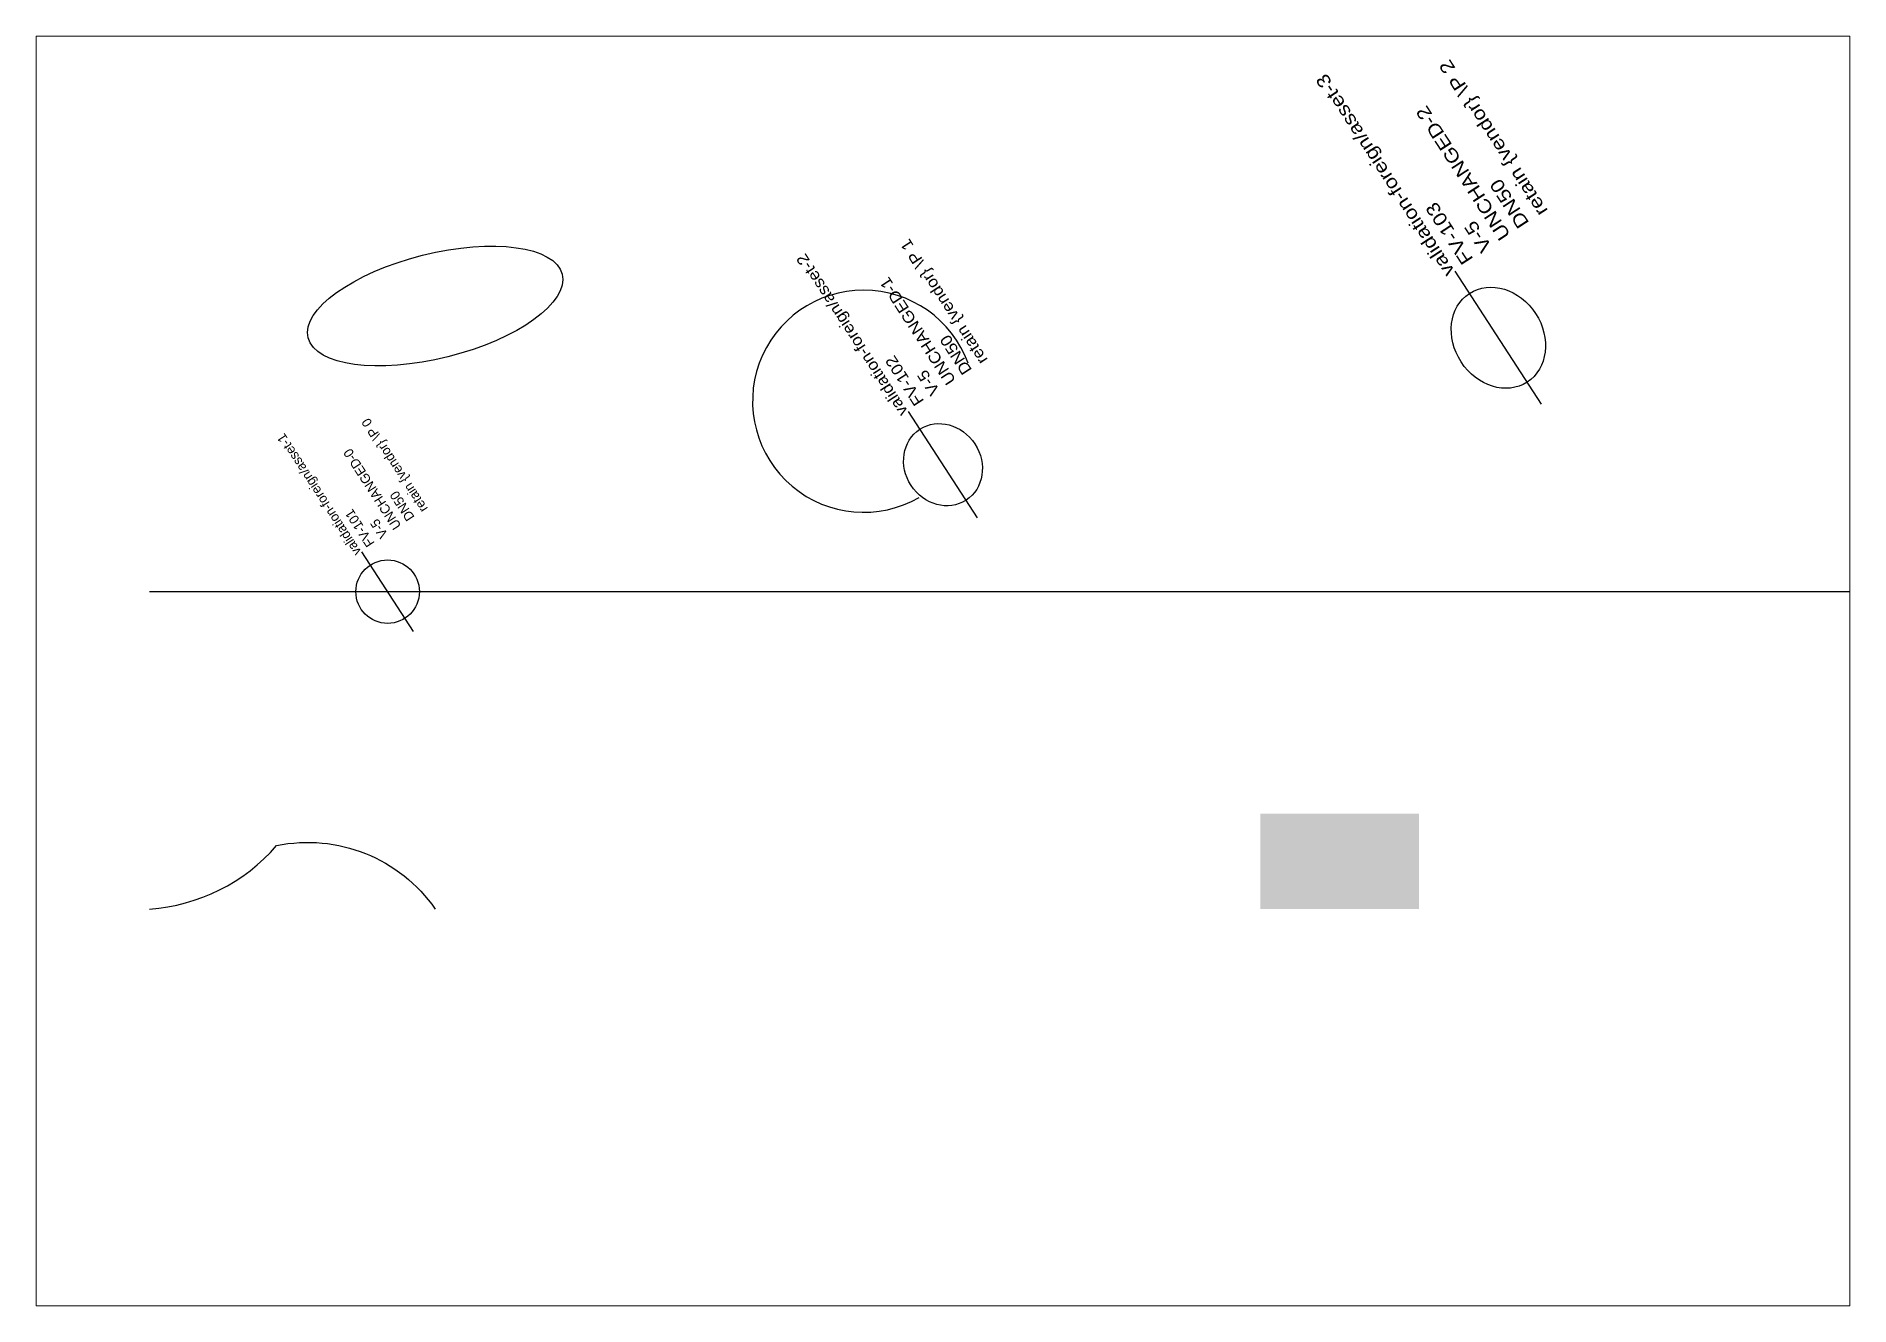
# Paper-space layout 'Qualification sheet' of a CAD drawing. Header units: metres. Extents: x 15 to 115, y 5 to 75.
# The model-space entities are those that its viewports show. They can reach past a viewport. Long polylines and large blocks are cut down to what shows.
import ezdxf

# ---------------------------------------------------------------- set-up
doc = ezdxf.new("R2010")
doc.units = ezdxf.units.M
doc.layers.add('LABEL', color=2, linetype='Continuous')
doc.layers.add('PIPE', color=3, linetype='Continuous')

# ---------------------------------------------------------------- blocks, each defined once
blk = doc.blocks.new('ASSET')
blk.add_line((-3, 0), (3, 0))
blk.add_circle((0, 0), 2)
at = {"layer": 'LABEL'}
for tag, p in [('ICT_ID', (3, 0)), ('TAG', (3, -1)), ('MODEL', (3, -2)), ('SERIAL', (3, -3)), ('SIZE', (3, -4)), ('VENDOR_PRIVATE', (3, -5))]:
    blk.add_attdef(tag, p, '', height=0.6, dxfattribs=at)

msp = doc.modelspace()

# ---------------------------------------------------------------- hatches: boundary and pattern name
msp.add_hatch(color=5).paths.add_polyline_path([(70, 0), (80, 0), (80, 6), (70, 6)])

# ---------------------------------------------------------------- linework, layer by layer
msp.add_lwpolyline([(0, 0, 0.2), (8, 4, -0.3), (18, 0)], format="xyb")
msp.add_arc((45, 32), 7, 20, 300)
msp.add_ellipse((18, 38), major_axis=(8, 2), ratio=0.4)
at = {"layer": 'PIPE'}
msp.add_line((0, 20), (110, 20), dxfattribs=at)

# ---------------------------------------------------------------- block references
ref = msp.add_blockref('ASSET', (85, 36), dxfattribs=dict(at, xscale=1.6666666666666665, yscale=1.4, rotation=123))
ref.add_attrib('ICT_ID', 'validation-foreign/asset-3', (82.28, 40.19), dxfattribs={"layer": 'LABEL', "height": 0.84, "rotation": 123, "oblique": 360, "width": 1.190476})
ref.add_attrib('TAG', 'FV-103', (83.45, 40.96), dxfattribs={"layer": 'LABEL', "height": 0.84, "rotation": 123, "oblique": 360, "width": 1.190476})
ref.add_attrib('MODEL', 'V-5', (84.63, 41.72), dxfattribs={"layer": 'LABEL', "height": 0.84, "rotation": 123, "oblique": 360, "width": 1.190476})
ref.add_attrib('SERIAL', 'UNCHANGED-2', (85.8, 42.48), dxfattribs={"layer": 'LABEL', "height": 0.84, "rotation": 123, "oblique": 360, "width": 1.190476})
ref.add_attrib('SIZE', 'DN50', (86.97, 43.24), dxfattribs={"layer": 'LABEL', "height": 0.84, "rotation": 123, "oblique": 360, "width": 1.190476})
ref.add_attrib('VENDOR_PRIVATE', 'retain {vendor} \\P 2', (88.15, 44.01), dxfattribs={"layer": 'LABEL', "height": 0.84, "rotation": 123, "oblique": 360, "width": 1.190476})
ref = msp.add_blockref('ASSET', (50, 28), dxfattribs=dict(at, xscale=1.3333333333333333, yscale=1.2, rotation=123))
ref.add_attrib('ICT_ID', 'validation-foreign/asset-2', (47.82, 31.35), dxfattribs={"layer": 'LABEL', "height": 0.72, "rotation": 123, "oblique": 360, "width": 1.111111})
ref.add_attrib('TAG', 'FV-102', (48.83, 32.01), dxfattribs={"layer": 'LABEL', "height": 0.72, "rotation": 123, "oblique": 360, "width": 1.111111})
ref.add_attrib('MODEL', 'V-5', (49.83, 32.66), dxfattribs={"layer": 'LABEL', "height": 0.72, "rotation": 123, "oblique": 360, "width": 1.111111})
ref.add_attrib('SERIAL', 'UNCHANGED-1', (50.84, 33.32), dxfattribs={"layer": 'LABEL', "height": 0.72, "rotation": 123, "oblique": 360, "width": 1.111111})
ref.add_attrib('SIZE', 'DN50', (51.85, 33.97), dxfattribs={"layer": 'LABEL', "height": 0.72, "rotation": 123, "oblique": 360, "width": 1.111111})
ref.add_attrib('VENDOR_PRIVATE', 'retain {vendor} \\P 1', (52.85, 34.62), dxfattribs={"layer": 'LABEL', "height": 0.72, "rotation": 123, "oblique": 360, "width": 1.111111})
at = {"layer": 'PIPE', "rotation": 123}
msp.add_blockref('ASSET', (15, 20), dxfattribs=at).add_auto_attribs({'ICT_ID': 'validation-foreign/asset-1', 'TAG': 'FV-101', 'MODEL': 'V-5', 'SERIAL': 'UNCHANGED-0', 'SIZE': 'DN50', 'VENDOR_PRIVATE': 'retain {vendor} \\P 0'})

psp = doc.layouts.new('Qualification sheet')

# ---------------------------------------------------------------- viewports
at = {"layer": 'VIEWPORTS'}
psp.add_viewport(center=(65, 40), size=(100, 70), view_center_point=(50, 15), view_height=80, dxfattribs=at)

doc.saveas('drawing.dxf')
